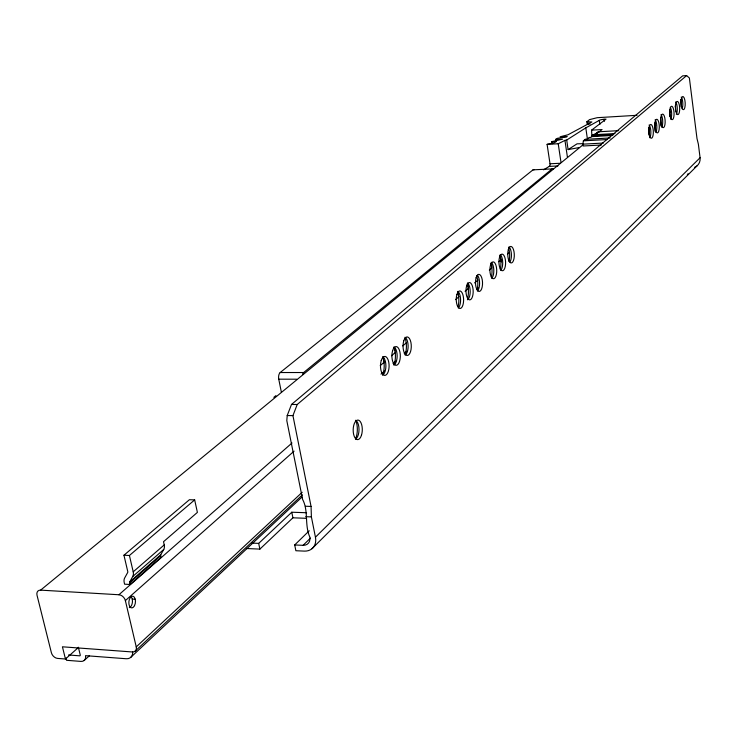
<?xml version="1.0" encoding="UTF-8"?>
<svg xmlns="http://www.w3.org/2000/svg" width="737" height="737" viewBox="0 0 737 737"><rect width="100%" height="100%" fill="white"/><g stroke="black" fill="none" stroke-linecap="round" stroke-linejoin="round"><path stroke-width="1.11" d="M586.155 139.938L589.149 137.487L590.908 137.386L593.276 134.779L599.393 131.739L602.055 129.555L591.571 130.154L591.903 136.299M601.318 145.014L583.096 145.99L582.856 144.157L583.382 140.841L585.233 139.33L610.227 137.957M309.236 530.787L294.699 544.956L295.878 550.732L304.27 551.11A16.122 12.566 46.6 0 0 315.445 537.199L311.392 516.904L311.06 506.439L292.939 415.613L297.214 404.502L686.626 75.589L689.371 77.984L697.009 138.62L698.363 144.12L700.076 157.746A10.198 9.434 43.5 0 1 694.494 167.382M294.699 544.956L303.1 545.325A9.673 7.545 46.6 0 0 309.789 536.96C304.39 525.039 308.72 510.732 302.621 499.456L286.804 420.643L287.209 415.548L291.502 404.456L682.646 75.865L686.626 75.589M130.034 584.487L129.657 582.866A1.806 1.336 49 0 1 129.758 581.861L132.734 576.5L163.743 549.47A8.125 6.099 49.3 0 0 164.24 544.892L163.522 541.704L197.396 512.399L194.66 499.898L189.4 499.723L123.954 555.228L127.759 571.543A1.815 1.336 49.3 0 1 127.658 572.557L124.691 577.928A8.328 6.145 49 0 0 124.231 582.571L124.608 584.183L130.034 584.487L161.025 557.338L160.666 555.744A1.769 1.317 49 0 1 160.777 554.758L163.743 549.47M311.981 548.715L697.045 165.862M315.445 537.199L700.076 157.746M303.1 545.325L310.489 538.065M246.398 548.503L259.885 549.111L292.921 517.807L306.546 518.314M251.934 543.086L258.678 543.381L291.788 512.224L306.555 512.74M135.157 651.149L302.373 494.914M130.679 657.422L301.949 497.107M582.921 144.876L40.618 590.134A6.071 4.358 50.1 0 0 37.025 595.266L51.387 652.724A6.016 4.275 49 0 0 57.624 658.417L65.455 659.016L62.424 646.8L132.384 651.969A6.154 4.468 47.9 0 0 136.244 646.893L302.207 492.27M84.156 660.499L89.278 655.875M65.455 659.016L78.343 647.547M136.244 646.893L125.373 600.6L294.072 451.145M381.011 374.129L384.456 371.07M393.061 363.452L395.64 361.158M404.254 353.539L406.833 351.245M476.553 289.484L478.276 287.955M40.618 590.134L118.897 594.75L291.99 443.02M380.264 365.635L384.594 361.839M391.513 355.768L394.977 352.737M402.761 345.911L406.225 342.88M455.558 299.637L459.022 296.596M465.075 291.29L468.539 288.25M474.6 282.944L478.055 279.913M489.313 270.046L491.911 267.771M498.829 261.699L501.427 259.424M507.489 254.118L509.212 252.598M129.758 581.861L160.777 554.758M129.657 582.866L160.666 555.744M132.734 576.5A8.337 6.163 49.3 0 0 133.213 571.829L164.24 544.892M123.954 555.228L129.417 555.495L194.66 499.898M302.465 374.571A5.131 2.524 -89.7 0 1 303.672 372.526L552.133 168.911A3.925 1.474 87.5 0 1 553.266 169.215M273.832 397.335L275.933 395.612M595.367 134.659L598.923 131.739M591.571 130.154L606.026 119.136L604.128 119.247A4.072 0.93 -8.5 0 0 599.292 120.361L585.804 127.87L566.707 140.039L564.947 140.362A226.268 50.319 -10 0 1 558.222 143.743L547.094 144.351L550.014 163.771A2.1 1.05 -90 0 1 549.305 166.378L543.584 169.814M281.331 392.038L278.752 379.177A5.095 2.561 -89.7 0 1 280.189 372.526L533.017 169.842L552.133 168.911M590.097 124.046L587.131 123.724L586.855 121.771L589.545 119.624L597.2 117.69L637.035 115.294M566.707 140.039L568.107 149.611L577.043 143.826L583.529 143.66M547.094 144.351L554.316 142.72L556.481 141.458L551.755 141.642L552.077 143.816M551.755 141.642L562.635 139.155L555.56 139.431L555.882 141.605M555.56 139.431L557.568 138.27L566.449 136.935L567.195 136.502L560.129 136.778L567.997 134.77L591.875 121.974L586.855 121.771M568.107 149.611L579.171 147.547M599.393 131.739L618.675 130.652M593.276 134.779L614.971 133.554M592.272 135.092L594.206 134.982M591.894 135.912L613.617 134.696M591.857 136.612L612.438 135.47M583.382 140.841L607.288 139.533M582.856 144.157L603.354 143.052M550.014 163.771L560.009 163.282M549.305 166.378L557.992 165.954M280.189 372.526L303.672 372.526M278.752 379.177L296.661 379.205M291.502 404.456L297.214 404.502M287.209 415.548L292.939 415.613M305.394 506.245L311.06 506.439M305.726 516.692L311.392 516.904M132.218 599.098L135.249 599.282M68.504 654.981L79.596 655.819A1.05 0.755 48.6 0 0 80.241 654.953L78.343 647.215M66.008 658.067L66.56 660.297L80.969 661.411A7.379 5.279 48.6 0 0 85.529 655.663L126.184 658.74A9.986 7.232 47.9 0 0 132.651 651.904M129.417 555.495L133.213 571.829M258.678 543.381L259.885 549.111M291.788 512.224L292.921 517.807M558.222 143.743L560.977 162.251M564.947 140.362L567.379 156.861M587.758 122.213L588.043 124.166M585.804 127.87L587.582 140.223M585.233 139.33L585.408 140.546M599.292 120.361L599.872 124.461M604.128 119.247L604.423 121.301M457.806 291.364A8.752 3.694 89 0 1 460.588 299.452A8.752 3.694 89 0 1 458.303 307.974M457.631 292.239A12.354 5.223 89 0 1 458.064 306.684M687.999 173.674A4.118 1.069 -7.7 0 1 688.017 174.015M687.649 174.383A4.118 1.069 -7.7 0 1 687.326 174.568M675.599 107.206A9.332 2.948 87.2 0 1 675.387 105.815M680.656 99.642A9.332 2.948 87.2 0 1 681.025 106.745M669.97 112.144A9.406 2.994 87.2 0 1 669.749 110.753M675.322 105.87A9.406 2.994 87.2 0 1 675.479 111.646M649.463 131.73A9.682 3.178 87.3 0 1 648.928 128.966M654.843 123.788A9.682 3.178 87.3 0 1 654.852 131.103M655.433 126.469A9.599 3.123 87.3 0 1 654.907 123.733M660.73 118.639A9.599 3.123 87.3 0 1 660.739 125.898M491.211 262.317A8.429 3.418 88.6 0 1 493.799 270.184A8.429 3.418 88.6 0 1 491.68 278.319M500.165 254.532A8.347 3.353 88.5 0 1 502.698 262.344A8.347 3.353 88.5 0 1 500.626 270.368M491.791 266.453A11.774 4.744 88.5 0 1 491.561 264.657M499.833 255.518A11.774 4.744 88.5 0 1 500.239 269.291M501.455 261.902A11.654 4.652 88.4 0 1 500.469 256.891M508.567 247.908A11.654 4.652 88.4 0 1 508.972 261.543M467.461 282.971A8.66 3.611 88.9 0 1 470.197 291.677A8.66 3.611 88.9 0 1 467.415 299.775M477.429 275.233A8.568 3.538 88.8 0 1 479.584 283.395A8.568 3.538 88.8 0 1 477.392 291.023M382.641 356.726A9.489 4.33 90 0 1 385.902 366.022A9.489 4.33 90 0 1 382.558 375.161M468.17 287.117A12.096 5.012 88.8 0 1 467.931 285.274M476.655 275.684A12.096 5.012 88.8 0 1 477.079 289.825M458.58 295.509A12.225 5.113 88.9 0 1 458.331 293.658M467.249 283.874A12.225 5.113 88.9 0 1 467.673 298.172M393.963 346.878A9.378 4.229 89.8 0 1 397.151 356.109A9.378 4.229 89.8 0 1 393.88 365.101M384.318 362.733A13.238 5.988 89.8 0 1 383.894 360.863M383.608 358.864A13.238 5.988 89.8 0 1 383.47 356.791M394.055 347.578A13.238 5.988 89.8 0 1 393.982 364.686M395.133 351.024A13.082 5.859 89.7 0 1 394.857 349.043M405.074 337.997A13.082 5.859 89.7 0 1 404.991 354.902M355.584 420.265A9.774 4.569 -89 0 1 359.02 429.625A9.774 4.569 -89 0 1 355.483 439.252M405.028 337.26A9.268 4.136 89.7 0 1 408.123 345.69A9.268 4.136 89.7 0 1 405.562 354.838M355.86 420.652A13.8 6.476 -89 0 1 355.759 438.478M649.094 125.023A6.919 2.285 87.4 0 1 650.826 131.232A6.919 2.285 87.4 0 1 649.776 137.764M655.101 119.799A6.854 2.239 87.3 0 1 656.805 125.972A6.854 2.239 87.3 0 1 655.764 132.439M508.935 246.904A8.254 3.28 88.4 0 1 511.386 254.007A8.254 3.28 88.4 0 1 509.857 262.068M490.906 263.275A11.903 4.846 88.6 0 1 491.321 277.195M660.997 114.668A6.799 2.202 87.3 0 1 662.683 120.794A6.799 2.202 87.3 0 1 661.66 127.197M648.634 127.593A9.765 3.234 87.4 0 1 649.03 135.018M681.209 97.091A6.605 2.073 87.2 0 1 682.766 102.572A6.605 2.073 87.2 0 1 682.103 108.781M675.645 101.936A6.661 2.11 87.2 0 1 677.257 107.961A6.661 2.11 87.2 0 1 676.28 114.207M670.311 107.307A6.716 2.147 87.3 0 1 671.647 113.443A6.716 2.147 87.3 0 1 670.633 119.228M669.684 110.808A9.48 3.04 87.3 0 1 669.841 116.63M382.798 357.381A13.395 6.136 90 0 1 382.706 374.7M596.325 133.692A3.501 3.197 50.9 0 1 598.997 131.683M118.897 594.75A6.2 4.542 48.9 0 1 125.373 600.6M130.919 596.583A5.887 3.298 -84.6 0 1 132.347 602.673A5.887 3.298 -84.6 0 1 129.334 607.629M654.613 125.143A3.528 3.261 48 0 1 655.672 125.253M533.017 169.842A3.906 1.502 87.5 0 1 533.947 169.897M669.961 109.343A6.716 2.137 87.3 0 0 672.107 119.67A6.716 2.137 87.3 0 0 673.692 109.887A6.716 2.137 87.3 0 0 669.961 109.343M675.636 104.387A6.67 2.11 87.2 0 0 677.754 114.64A6.67 2.11 87.2 0 0 679.311 104.949A6.67 2.11 87.2 0 0 675.636 104.387M648.975 127.667A6.919 2.275 87.4 0 0 651.25 138.261A6.919 2.275 87.4 0 0 652.936 128.127A6.919 2.275 87.4 0 0 648.975 127.667M681.228 99.504A6.615 2.073 87.2 0 0 683.31 109.693A6.615 2.073 87.2 0 0 684.839 100.094A6.615 2.073 87.2 0 0 681.228 99.504M655.009 122.406A6.863 2.239 87.3 0 0 657.238 132.918A6.863 2.239 87.3 0 0 658.896 122.886A6.863 2.239 87.3 0 0 655.009 122.406M660.932 117.229A6.808 2.202 87.3 0 0 663.134 127.667A6.808 2.202 87.3 0 0 664.765 117.727A6.808 2.202 87.3 0 0 660.932 117.229M490.501 265.173A8.439 3.409 88.6 0 0 493.044 278.669A8.439 3.409 88.6 0 0 496.406 267.08A8.439 3.409 88.6 0 0 490.501 265.173M499.511 257.324A8.347 3.344 88.5 0 0 501.998 270.691A8.347 3.344 88.5 0 0 505.287 259.258A8.347 3.344 88.5 0 0 499.511 257.324M508.327 249.631A8.264 3.27 88.4 0 0 510.769 262.888A8.264 3.27 88.4 0 0 513.993 251.593A8.264 3.27 88.4 0 0 508.327 249.631M456.903 294.487A8.761 3.676 89 0 0 459.63 308.416A8.761 3.676 89 0 0 463.26 296.246A8.761 3.676 89 0 0 456.903 294.487M466.613 286.011A8.669 3.602 88.9 0 0 469.285 299.821A8.669 3.602 88.9 0 0 472.841 287.817A8.669 3.602 88.9 0 0 466.613 286.011M476.12 277.72A8.577 3.528 88.8 0 0 478.737 291.401A8.577 3.528 88.8 0 0 482.21 279.572A8.577 3.528 88.8 0 0 476.12 277.72M381.25 360.476A9.498 4.321 90 0 0 384.428 375.373A9.498 4.321 90 0 0 388.703 361.885A9.498 4.321 90 0 0 381.25 360.476M392.646 350.536A9.388 4.219 89.8 0 0 395.751 365.285A9.388 4.219 89.8 0 0 399.924 352A9.388 4.219 89.8 0 0 392.646 350.536M361.452 435.281A9.784 4.56 -89 0 0 358.164 420.081A9.784 4.56 -89 0 0 353.585 434.167A9.784 4.56 -89 0 0 361.452 435.281M403.775 340.816A9.277 4.127 89.6 0 0 406.815 355.437A9.277 4.127 89.6 0 0 410.896 342.346A9.277 4.127 89.6 0 0 403.775 340.816M134.512 605.667A5.896 3.289 -84.6 0 0 133.001 596.215A5.896 3.289 -84.6 0 0 128.947 604.22A5.896 3.289 -84.6 0 0 134.512 605.667"/></g></svg>
